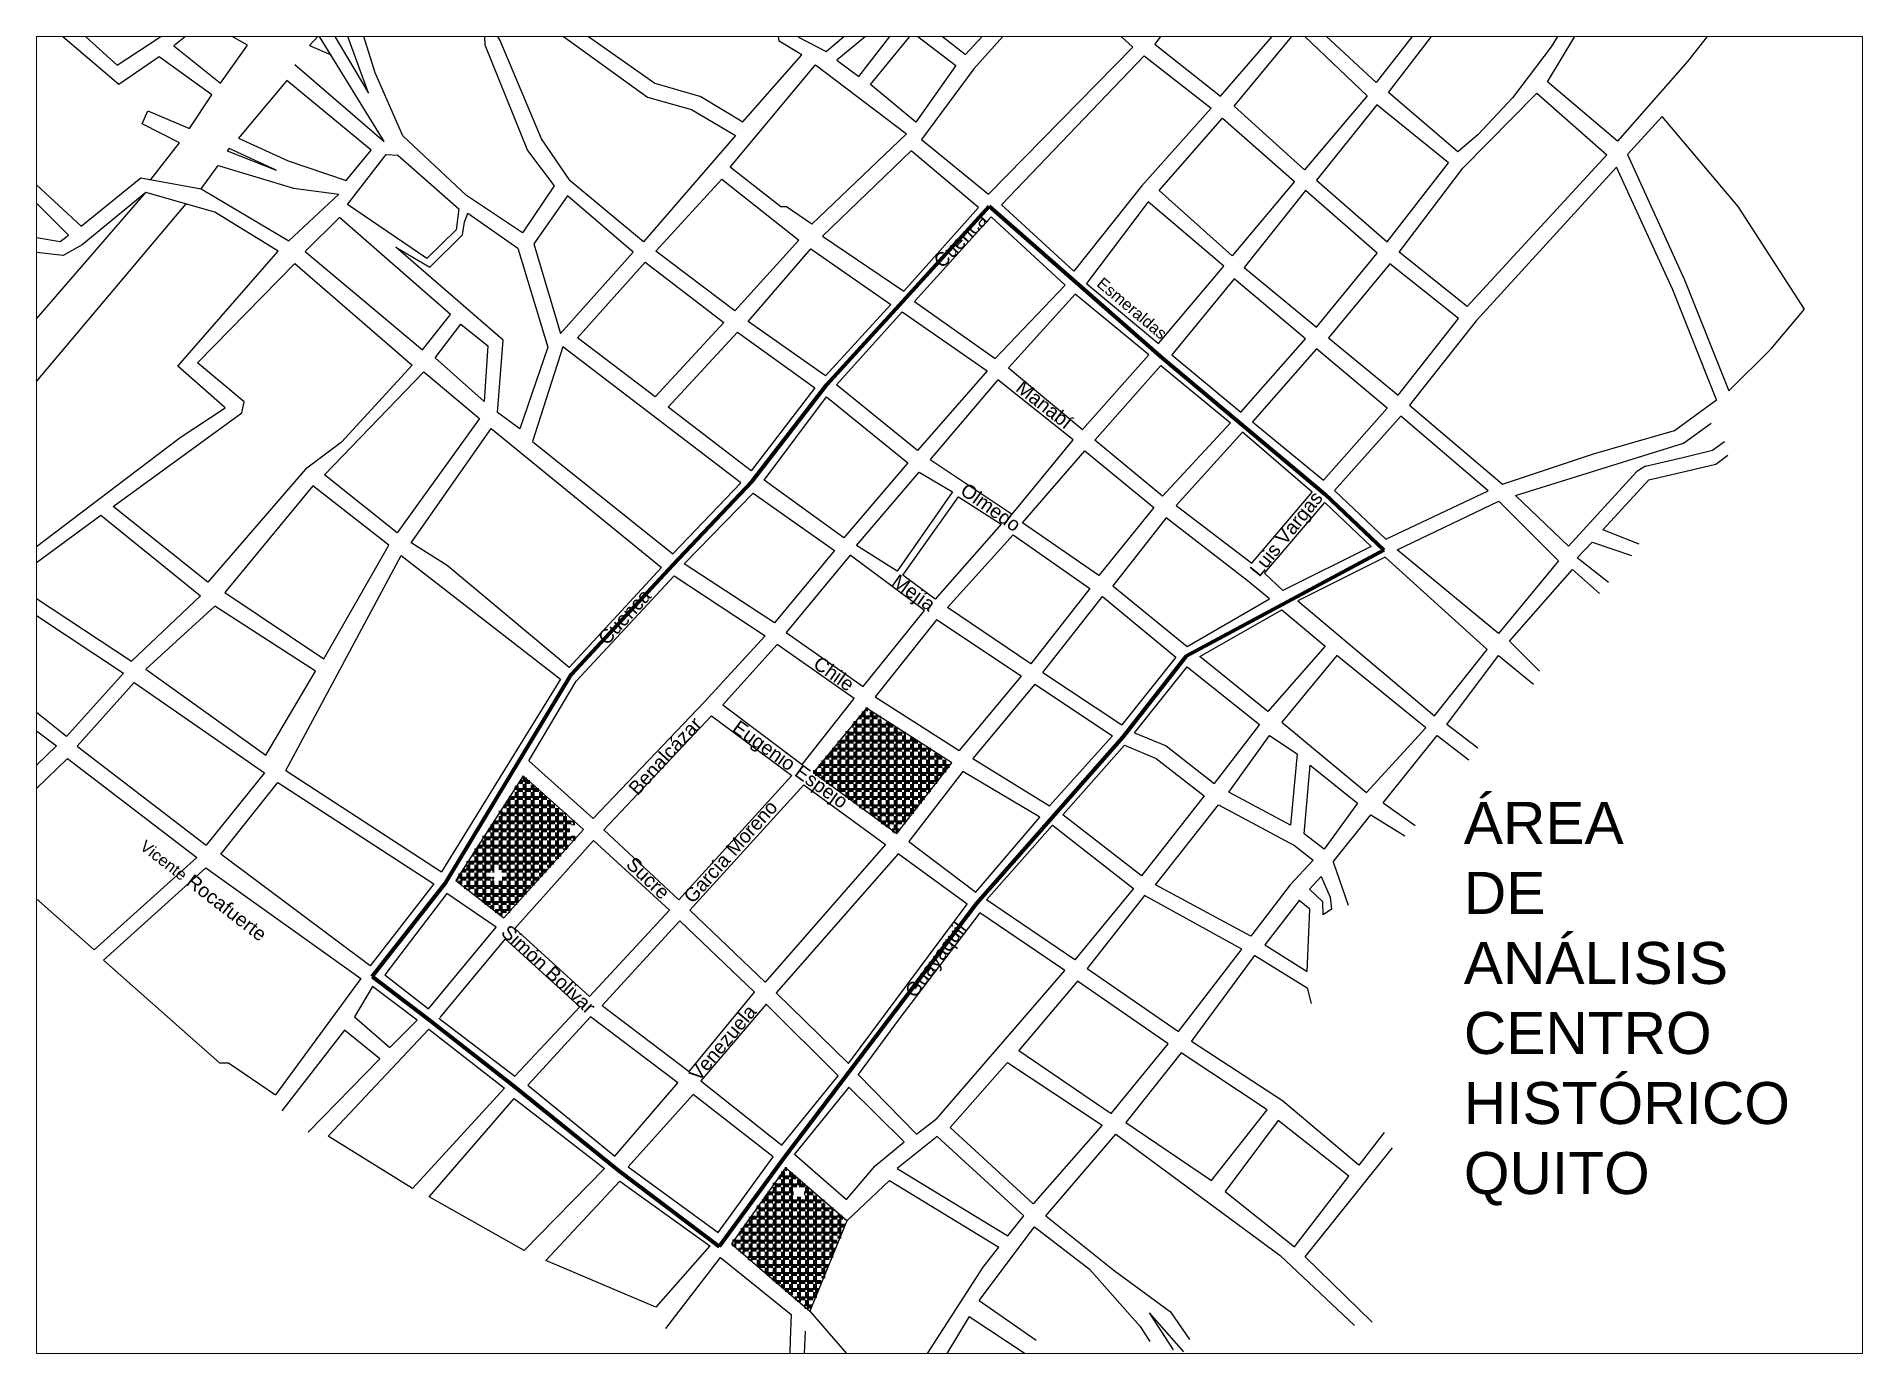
# Paper-space layout 'Layout1' of a CAD drawing. Header units: millimetres. Extents: x 26 to 231, y 19 to 168.
# The model-space entities are those that its viewports show. They can reach past a viewport. Long polylines and large blocks are cut down to what shows.
import ezdxf

# ---------------------------------------------------------------- set-up
doc = ezdxf.new("R2010")
doc.units = ezdxf.units.MM
for name, color, linetype in [('calles', 251, 'Continuous'), ('Limite', 80, 'Continuous'), ('Nomb calles', 7, 'Continuous')]:
    doc.layers.add(name, color=color, linetype=linetype)
doc.styles.get("Standard").update_dxf_attribs({"font": 'arial.ttf'})
pattern_1 = [(0, (0, 0), (0, 6.985), [5.08, -1.905]), (90, (0, 0), (-6.985, 4e-16), [5.08, -1.905])]

msp = doc.modelspace()

# ---------------------------------------------------------------- hatches: boundary and pattern name
at = {"layer": 'calles', "lineweight": 200}
h = msp.add_hatch(dxfattribs=at)
h.set_pattern_fill('ANGLE', color=3)
h.set_pattern_definition(pattern_1)
h.paths.add_polyline_path([(1068.1, 875.5), (994.2, 922.9), (948.3, 867.3), (1020.4, 814.3)])
h = msp.add_hatch(dxfattribs=at)
h.set_pattern_fill('ANGLE', color=256)
h.set_pattern_definition(pattern_1)
h.paths.add_polyline_path([(744.3, 812.4, -0.53972), (737.3, 817, -0.647754), (745.6, 820.8), (697, 864.3), (638.8, 773.8), (680.3, 741.5)])
h.paths.add_polyline_path([(680.1, 778.6, -1), (670.1, 778.6, -1)], flags=16)
h.paths.add_polyline_path([(736.9, 823.5), (767.2, 823.5), (767.2, 828.6), (736.9, 828.6)], flags=9)
h.paths.add_polyline_path([(667.1, 784.3), (699.4, 784.3), (699.4, 789.5), (667.1, 789.5)], flags=24)
h = msp.add_hatch(dxfattribs=at)
h.set_pattern_fill('ANGLE', color=256)
h.set_pattern_definition(pattern_1)
h.paths.add_polyline_path([(977.2, 479), (924.2, 524.9), (877.4, 459.1), (945.3, 400.8)])
h.paths.add_polyline_path([(930.7, 504.9, -1), (940.7, 504.9, -1)], flags=16)
h.paths.add_polyline_path([(927.7, 510.7), (962, 510.7), (962, 515.8), (927.7, 515.8)], flags=24)

# ---------------------------------------------------------------- linework, layer by layer
at = {"layer": 'calles'}
for p, q in [((1139.8, 1606.2), (1054.9, 1508.8)), ((1652, 1602.7), (1587.2, 1495.8)), ((1079.9, 1489.2), (1166.3, 1581.3)), ((1233.6, 1506.1), (1291.2, 1582)), ((1583.9, 1465.3), (1662.7, 1595.8)), ((1158.5, 1555.5), (1087.2, 1476.8)), ((1224.9, 1495.4), (1158.5, 1555.5)), ((1168.4, 1563.9), (1233.6, 1506.1)), ((469.3, 1505.8), (498.6, 1542.8)), ((685.2, 1538.4), (804.7, 1452)), ((696.3, 1544.9), (811.1, 1464.3)), ((959.3, 1491.8), (1015.3, 1538.8)), ((1277.2, 1544.4), (1244, 1498.1)), ((1757, 1548.9), (1705.1, 1482.9)), ((381.6, 1503.4), (418.3, 1533.5)), ((421.2, 1518.2), (394.4, 1496.5)), ((418.3, 1533.5), (469.3, 1505.8)), ((458.2, 1497.2), (421.2, 1518.2)), ((545, 1505.3), (541.6, 1532)), ((568.8, 1473.3), (554.8, 1518.1)), ((1015.9, 1523.5), (968.7, 1484.1)), ((1300.7, 1453.1), (1358.2, 1519.1)), ((1435.6, 1464.9), (1376.3, 1519.8)), ((1477.9, 1518.9), (1435.6, 1464.9)), ((347, 1463.1), (298.5, 1504.5)), ((303.7, 1517.4), (345.5, 1479.9)), ((345.5, 1479.9), (381.6, 1503.4)), ((520.2, 1505.6), (512.1, 1496.8)), ((576.7, 1413.8), (520.2, 1505.6)), ((527.9, 1514.8), (563.2, 1455.5)), ((563.2, 1455.5), (545, 1505.3)), ((671, 1510.6), (663.5, 1507)), ((663.5, 1507), (663.7, 1497.5)), ((676.8, 1501.8), (671, 1510.6)), ((918.6, 1500.7), (916.6, 1513.5)), ((935.6, 1514.3), (935.3, 1504)), ((935.3, 1504), (959.3, 1491.8)), ((987.6, 1470.1), (1023.9, 1516.6)), ((997.8, 1463), (1034.4, 1508)), ((1034.4, 1508), (1071.7, 1479.6)), ((1054.9, 1508.8), (1079.9, 1489.2)), ((1312.7, 1444.2), (1367.5, 1510.7)), ((1367.5, 1510.7), (1427.7, 1453.4)), ((1446.2, 1456.2), (1490, 1513.1)), ((381.7, 1487.1), (347, 1463.1)), ((427.5, 1454), (381.7, 1487.1)), ((394.4, 1496.5), (434.9, 1464.3)), ((434.9, 1464.3), (458.2, 1497.2)), ((512.1, 1496.8), (530.6, 1488.7)), ((663.7, 1497.5), (700.8, 1405.9)), ((712.9, 1415.9), (676.8, 1501.8)), ((887.1, 1430.8), (938.4, 1488.7)), ((938.4, 1488.7), (918.6, 1500.7)), ((1099.9, 1368.1), (1224.9, 1495.4)), ((1111.2, 1358.8), (1234.6, 1488)), ((1234.6, 1488), (1292.6, 1442.7)), ((1244, 1498.1), (1300.7, 1453.1)), ((1587.2, 1495.8), (1553.7, 1451.4)), ((499.2, 1480.4), (576.7, 1413.8)), ((592.7, 1418.6), (568.8, 1473.3)), ((876.2, 1391.6), (950.1, 1480.2)), ((950.1, 1480.2), (1029, 1420.5)), ((968.7, 1484.1), (987.6, 1470.1)), ((1071.7, 1479.6), (1036.9, 1430.6)), ((1087.2, 1476.8), (1042, 1415.6)), ((1705.1, 1482.9), (1644.6, 1413.9)), ((492.4, 1466.6), (450.4, 1416.7)), ((565.4, 1406.1), (492.4, 1466.6)), ((811.1, 1464.3), (850.8, 1452.6)), ((1036.9, 1430.6), (997.8, 1463)), ((1506.3, 1404.8), (1446.2, 1456.2)), ((1510.5, 1390.7), (1574.7, 1455.6)), ((1574.7, 1455.6), (1635.3, 1402.2)), ((1644.6, 1413.9), (1583.9, 1465.3)), ((367, 1428.9), (372.1, 1440.4)), ((372.1, 1440.4), (408.2, 1425.1)), ((408.2, 1425.1), (427.5, 1454)), ((804.7, 1452), (842.8, 1441.3)), ((842.8, 1441.3), (880.8, 1419)), ((850.8, 1452.6), (887.1, 1430.8)), ((1292.6, 1442.7), (1232.4, 1375.1)), ((1373.5, 1389.2), (1312.7, 1444.2)), ((1427.7, 1453.4), (1373.5, 1389.2)), ((1436.1, 1445.6), (1384, 1380.2)), ((1498.3, 1395.3), (1436.1, 1445.6)), ((1553.7, 1451.4), (1523.5, 1419.5)), ((399.5, 1412.6), (367, 1428.9)), ((1247.8, 1371.3), (1302.4, 1433.9)), ((1302.4, 1433.9), (1364.9, 1379.2)), ((1683.2, 1435.3), (1653.1, 1402.5)), ((1749.1, 1357.5), (1683.2, 1435.3)), ((374.6, 1380.8), (399.5, 1412.6)), ((442.5, 1407.7), (440.6, 1405.7)), ((483.1, 1388.8), (442.5, 1407.7)), ((450.4, 1416.7), (493.6, 1397.1)), ((647.9, 1367), (592.7, 1418.6)), ((737.6, 1379.7), (712.9, 1415.9)), ((880.8, 1419), (801.3, 1326.8)), ((1029, 1420.5), (946.9, 1342.1)), ((1042, 1415.6), (1099.9, 1368.1)), ((1523.5, 1419.5), (1506.3, 1404.8)), ((314.2, 1340.4), (256.1, 1394.3)), ((418.3, 1372.8), (432.9, 1392.8)), ((432.9, 1392.8), (498.1, 1373.3)), ((440.6, 1405.7), (483.1, 1388.8)), ((493.6, 1397.1), (543.7, 1379.9)), ((543.7, 1379.9), (565.4, 1406.1)), ((544.9, 1359.1), (578.5, 1402.6)), ((578.5, 1402.6), (588.5, 1401.9)), ((588.5, 1401.9), (641.4, 1355.4)), ((700.8, 1405.9), (723.7, 1375.2)), ((920, 1357.2), (876.2, 1391.6)), ((1032.9, 1405.5), (956.1, 1331.6)), ((1091.3, 1356.7), (1032.9, 1405.5)), ((1445.2, 1326.7), (1498.3, 1395.3)), ((1635.3, 1402.2), (1514.4, 1270.7)), ((1643.6, 1391.4), (1522.1, 1258.5)), ((1692.4, 1285.3), (1643.6, 1391.4)), ((1653.1, 1402.5), (1702.7, 1293.9)), ((303.2, 1332.6), (247.6, 1388.2)), ((314.2, 1340.4), (366, 1382.4)), ((366, 1382.4), (418.3, 1372.8)), ((801.3, 1326.8), (737.6, 1379.7)), ((812, 1318.8), (869.1, 1381)), ((869.1, 1381), (935.6, 1328.2)), ((1364.9, 1379.2), (1310.9, 1314.6)), ((1384, 1380.2), (1445.2, 1326.7)), ((1455.5, 1318), (1510.5, 1390.7)), ((240, 1219), (370.3, 1369.6)), ((370.3, 1369.6), (315.1, 1324.3)), ((429.9, 1352.6), (370.3, 1369.6)), ((418.3, 1372.8), (494, 1327.8)), ((537.3, 1368.1), (494, 1327.8)), ((498.1, 1373.3), (537.3, 1368.1)), ((696.5, 1334.5), (647.9, 1367)), ((723.7, 1375.2), (696.5, 1334.5)), ((735.5, 1366.7), (706.3, 1325.1)), ((792.1, 1318), (735.5, 1366.7)), ((1232.4, 1375.1), (1173.9, 1301.4)), ((1238.3, 1361.6), (1184.7, 1290.8)), ((1303.8, 1305.7), (1238.3, 1361.6)), ((1310.9, 1314.6), (1247.8, 1371.3)), ((1374.4, 1371.4), (1321.4, 1304.5)), ((1436.4, 1317), (1374.4, 1371.4)), ((158.1, 1066.6), (405.2, 1359.6)), ((484.9, 1318.8), (429.9, 1352.6)), ((538, 1347.8), (508.3, 1318.5)), ((634, 1263.9), (538, 1347.8)), ((613.6, 1312.3), (544.9, 1359.1)), ((641.4, 1355.4), (638.9, 1337.3)), ((644.6, 1332.8), (646.1, 1343.9)), ((646.1, 1343.9), (649.1, 1351.6)), ((649.1, 1351.6), (692.4, 1321.4)), ((925.1, 1357.2), (920, 1357.2)), ((946.9, 1342.1), (925.1, 1357.2)), ((1026.7, 1284), (1091.3, 1356.7)), ((1102.3, 1348.6), (1035.8, 1275.2)), ((1166.2, 1289.2), (1102.3, 1348.6)), ((1173.9, 1301.4), (1111.2, 1358.8)), ((1806.4, 1268.6), (1749.1, 1357.5)), ((253.8, 1334), (296.1, 1327.2)), ((296.1, 1327.2), (303.2, 1332.6)), ((638.9, 1337.3), (613.6, 1312.3)), ((616.1, 1304.8), (644.6, 1332.8)), ((935.6, 1328.2), (880.2, 1267.1)), ((956.1, 1331.6), (1026.7, 1284)), ((298.7, 1314.9), (246.4, 1320.7)), ((315.1, 1324.3), (298.7, 1314.9)), ((398.1, 1219.2), (484.9, 1318.8)), ((508.3, 1318.5), (609.9, 1233.4)), ((679.6, 1241.7), (586.6, 1322.3)), ((586.6, 1322.3), (616.1, 1304.8)), ((692.4, 1321.4), (718.4, 1235.5)), ((706.3, 1325.1), (729.3, 1247.5)), ((729.3, 1247.5), (792.1, 1318)), ((880.2, 1267.1), (812, 1318.8)), ((891.8, 1257.9), (946, 1320.9)), ((946, 1320.9), (1015.3, 1272.7)), ((1383.9, 1252.8), (1436.4, 1317)), ((1514.4, 1270.7), (1455.5, 1318)), ((415.1, 1222), (499.4, 1308.2)), ((499.4, 1308.2), (600.8, 1220.1)), ((743.9, 1243.7), (802.7, 1309.1)), ((802.7, 1309.1), (870.8, 1256.9)), ((1247.2, 1238.7), (1303.8, 1305.7)), ((1321.4, 1304.5), (1383.9, 1252.8)), ((1447.4, 1307.9), (1394.2, 1243.8)), ((1507, 1260.3), (1447.4, 1307.9)), ((1105.8, 1225.8), (1166.2, 1289.2)), ((1175, 1281.4), (1117.2, 1217.8)), ((1238.8, 1229.1), (1175, 1281.4)), ((1184.7, 1290.8), (1247.2, 1238.7)), ((1312.5, 1294.8), (1258.7, 1229)), ((1374.4, 1242.9), (1312.5, 1294.8)), ((1730.4, 1190.1), (1692.4, 1285.3)), ((1702.7, 1293.9), (1741, 1197.8)), ((1015.3, 1272.7), (958.8, 1210.8)), ((968.2, 1203.1), (1025.1, 1266.2)), ((1025.1, 1266.2), (1098.7, 1215.2)), ((1035.8, 1275.2), (1105.8, 1225.8)), ((1777.7, 1234.3), (1806.4, 1268.6)), ((609.9, 1233.4), (634, 1263.9)), ((620.9, 1226.3), (642.9, 1255.5)), ((642.9, 1255.5), (666.3, 1236.9)), ((870.8, 1256.9), (811.3, 1192.7)), ((958.8, 1210.8), (891.8, 1257.9)), ((1454.5, 1194), (1507, 1260.3)), ((1522.1, 1258.5), (1464.5, 1185.3)), ((666.3, 1236.9), (663.1, 1188.7)), ((674.9, 1179.1), (679.6, 1241.7)), ((718.4, 1235.5), (694, 1164.8)), ((731.4, 1235.8), (705.2, 1153.9)), ((885.5, 1118.1), (731.4, 1235.8)), ((811.3, 1192.7), (743.9, 1243.7)), ((822.5, 1183.7), (882.5, 1248.7)), ((882.5, 1248.7), (949.6, 1200.3)), ((1318.3, 1179.2), (1374.4, 1242.9)), ((1384, 1234.2), (1328.6, 1170.9)), ((1445.1, 1182.9), (1384, 1234.2)), ((1394.2, 1243.8), (1454.5, 1194)), ((1741, 1197.8), (1777.7, 1234.3)), ((438.9, 1183), (398.1, 1219.2)), ((455.4, 1188.2), (415.1, 1222)), ((600.8, 1220.1), (539.6, 1153.4)), ((663.1, 1188.7), (620.9, 1226.3)), ((1117.2, 1217.8), (1181.3, 1164.4)), ((1181.3, 1164.4), (1238.8, 1229.1)), ((1192, 1155), (1249.2, 1219.8)), ((1249.2, 1219.8), (1309.5, 1170.1)), ((1258.7, 1229), (1318.3, 1179.2)), ((525, 1125), (611, 1214.3)), ((611, 1214.3), (659.1, 1173.9)), ((1038.5, 1146), (968.2, 1203.1)), ((1098.7, 1215.2), (1038.5, 1146)), ((1108, 1207.4), (1049.4, 1138.4)), ((1173.2, 1155.4), (1108, 1207.4)), ((453.4, 1178.7), (455.4, 1188.2)), ((949.6, 1200.3), (894.4, 1128.5)), ((905.8, 1120.4), (959.6, 1192.7)), ((959.6, 1192.7), (1030, 1135.5)), ((1693.9, 1163.5), (1730.4, 1190.1)), ((342.1, 1097.5), (453.4, 1178.7)), ((400, 1157.4), (438.9, 1183)), ((659.1, 1173.9), (587.8, 1074.7)), ((694, 1164.8), (674.9, 1179.1)), ((894.4, 1128.5), (822.5, 1183.7)), ((1309.5, 1170.1), (1250.6, 1106.6)), ((1328.6, 1170.9), (1390.1, 1120.3)), ((1390.1, 1120.3), (1445.1, 1182.9)), ((1457, 1175.8), (1399.6, 1111.6)), ((1532.5, 1111.1), (1457, 1175.8)), ((1464.5, 1185.3), (1545, 1117)), ((353.4, 1122.2), (400, 1157.4)), ((599.9, 1066.3), (669.2, 1165.1)), ((669.2, 1165.1), (816.8, 1044.9)), ((1120.3, 1090.9), (1173.2, 1155.4)), ((1250.6, 1106.6), (1192, 1155)), ((1319.7, 1161.9), (1262.3, 1098.5)), ((1380.1, 1110), (1319.7, 1161.9)), ((1623.9, 1143.2), (1693.9, 1163.5)), ((1701.7, 1152.5), (1725.6, 1169.8)), ((539.6, 1153.4), (508.6, 1129.9)), ((705.2, 1153.9), (826.6, 1056.7)), ((1049.4, 1138.4), (1120.3, 1090.9)), ((1129.4, 1083.4), (1183.2, 1145.7)), ((1183.2, 1145.7), (1243, 1096.7)), ((1545, 1117), (1623.9, 1143.2)), ((1556.2, 1107.2), (1701.7, 1152.5)), ((1668.7, 1132.6), (1701.2, 1140.2)), ((1701.2, 1140.2), (1726.7, 1146.3)), ((1726.7, 1146.3), (1737.3, 1154)), ((1729.6, 1134.4), (1740.2, 1142)), ((508.6, 1129.9), (424, 1032.2)), ((587.8, 1074.7), (525, 1125)), ((1030, 1135.5), (974.6, 1070.6)), ((985.6, 1063.9), (1039.9, 1127.5)), ((1039.9, 1127.5), (1068.7, 1110.3)), ((1661.2, 1127.9), (1602, 1063.4)), ((1668.7, 1132.6), (1661.2, 1127.9)), ((1671.6, 1120.6), (1704.1, 1128.3)), ((1704.1, 1128.3), (1729.6, 1134.4)), ((243, 1038.1), (353.4, 1122.2)), ((514.9, 1115.5), (438.8, 1023)), ((580.6, 1064.2), (514.9, 1115.5)), ((826.6, 1056.7), (885.5, 1118.1)), ((836.3, 1047.9), (896.1, 1109.3)), ((896.1, 1109.3), (966.6, 1059.5)), ((974.6, 1070.6), (905.8, 1120.4)), ((1068.7, 1110.3), (1020.7, 1041.6)), ((1328, 1048.5), (1380.1, 1110)), ((1399.6, 1111.6), (1443.9, 1069.2)), ((1443.9, 1069.2), (1532.5, 1111.1)), ((1602, 1063.4), (1556.2, 1107.2)), ((1631.8, 1077.5), (1671.6, 1120.6)), ((424, 1032.2), (342.1, 1097.5)), ((1025.7, 1038.1), (1073.8, 1106)), ((1073.8, 1106), (1111, 1082.2)), ((1243, 1096.7), (1195.4, 1038)), ((1262.3, 1098.5), (1328, 1048.5)), ((1338.8, 1039.9), (1391, 1101)), ((1391, 1101), (1431.2, 1062.9)), ((1453.7, 1060.1), (1541.8, 1102.3)), ((1541.8, 1102.3), (1593.4, 1050.5)), ((253.3, 1032.5), (331.3, 1090.2)), ((331.3, 1090.2), (417.7, 1020.3)), ((1111, 1082.2), (1053.6, 1017.3)), ((1195.4, 1038), (1129.4, 1083.4)), ((1253.7, 1087.9), (1207.6, 1028.8)), ((1324, 1033.4), (1253.7, 1087.9)), ((1663.4, 1065), (1631.8, 1077.5)), ((524.4, 965.7), (580.6, 1064.2)), ((631.1, 1046.5), (599.9, 1066.3)), ((966.6, 1059.5), (914.5, 996.8)), ((1020.7, 1041.6), (985.6, 1063.9)), ((1064.3, 1010.1), (1121.2, 1073.2)), ((1121.2, 1073.2), (1187.6, 1026.6)), ((1431.2, 1062.9), (1354.9, 1024.8)), ((1541.5, 987.5), (1453.7, 1060.1)), ((1609.7, 1053.3), (1622.7, 1066.6)), ((1622.7, 1066.6), (1656.6, 1055.1)), ((491.4, 869), (591.3, 1055.2)), ((591.3, 1055.2), (729.3, 948.1)), ((736.7, 958.3), (631.1, 1046.5)), ((816.8, 1044.9), (736.7, 958.3)), ((914.5, 996.8), (836.3, 1047.9)), ((980.1, 1055.6), (924.8, 988.5)), ((1044.5, 1007.5), (980.1, 1055.6)), ((1443.4, 1053.7), (1367.7, 1015.9)), ((1531.7, 973.9), (1443.4, 1053.7)), ((1593.4, 1050.5), (1541.5, 987.5)), ((1636.8, 1031.9), (1609.7, 1053.3)), ((253.3, 1032.5), (357.8, 963.7)), ((743, 946.4), (827.7, 1037.6)), ((827.7, 1037.6), (906.4, 985.6)), ((1053.6, 1017.3), (1025.7, 1038.1)), ((1207.6, 1028.8), (1271.8, 976.5)), ((1343.1, 1017.6), (1324, 1033.4)), ((1354.9, 1024.8), (1338.8, 1039.9)), ((1551.1, 980.9), (1605.5, 1043.1)), ((1605.5, 1043.1), (1629, 1022.3)), ((246.6, 1022.2), (351, 953.4)), ((417.7, 1020.3), (357.8, 963.7)), ((438.8, 1023), (524.4, 965.7)), ((1187.6, 1026.6), (1136.5, 961.4)), ((1146.9, 954), (1198.6, 1019.6)), ((1198.6, 1019.6), (1262.1, 967.1)), ((1271.8, 976.5), (1343.1, 1017.6)), ((1367.7, 1015.9), (1486.1, 916.3)), ((429.9, 1011.3), (370.4, 956.7)), ((517.3, 954.9), (429.9, 1011.3)), ((991.4, 941.7), (1044.5, 1007.5)), ((1054.8, 999.4), (1001.8, 932.8)), ((1128.1, 950.6), (1054.8, 999.4)), ((1136.5, 961.4), (1064.3, 1010.1)), ((1283, 967.6), (1353.8, 1008.2)), ((1353.8, 1008.2), (1391.5, 976.8)), ((906.4, 985.6), (853.7, 928.3)), ((924.8, 988.5), (991.4, 941.7)), ((1577.1, 954.9), (1551.1, 980.9)), ((186.2, 971.4), (292.9, 890.3)), ((301.6, 898.4), (203.7, 976.7)), ((916.8, 978), (869.9, 925.8)), ((983.5, 931.4), (916.8, 978)), ((1262.1, 967.1), (1215.5, 908.4)), ((1341.8, 920), (1283, 967.6)), ((1391.5, 976.8), (1341.8, 920)), ((1401.4, 968.5), (1353.8, 910.9)), ((1478.5, 906), (1401.4, 968.5)), ((1486.1, 916.3), (1531.7, 973.9)), ((1496.7, 908.9), (1541.6, 968.7)), ((1541.6, 968.7), (1571.9, 943.8)), ((301.6, 898.4), (351, 953.4)), ((370.4, 956.7), (474.2, 882.2)), ((474.2, 882.2), (517.3, 954.9)), ((1128.1, 950.6), (1074.4, 886.3)), ((1146.9, 954), (1215.5, 908.4)), ((1226.3, 901.7), (1271.8, 958.8)), ((1271.8, 958.8), (1334.5, 908.7)), ((310.8, 890.2), (360.1, 945.2)), ((360.1, 945.2), (473.1, 867.1)), ((729.3, 948.1), (626.2, 781.1)), ((702, 877.4), (743, 946.4)), ((1140.1, 943.8), (1086.4, 879.5)), ((1140.1, 943.8), (1207.4, 899.1)), ((853.7, 928.3), (757.5, 827.3)), ((869.9, 925.8), (938.5, 874.2)), ((938.5, 874.2), (983.5, 931.4)), ((994.2, 922.9), (948.3, 867.3)), ((1068.1, 875.5), (994.2, 922.9)), ((1001.8, 932.8), (1074.4, 886.3)), ((766.9, 817.6), (860.2, 916.2)), ((860.2, 916.2), (929.6, 864.7)), ((1226.3, 901.7), (1253.8, 890.3)), ((1334.5, 908.7), (1295.3, 857.8)), ((1353.8, 910.9), (1427.3, 850)), ((1427.3, 850), (1478.5, 906)), ((1523.7, 888.3), (1496.7, 908.9)), ((292.9, 890.3), (212.5, 813.3)), ((310.8, 890.2), (422.6, 804.4)), ((1152.7, 838.5), (1207.4, 899.1)), ((1164.4, 830.7), (1217.7, 890.9)), ((1217.7, 890.9), (1245.2, 879.5)), ((1253.8, 890.3), (1295.3, 857.8)), ((1308, 850.2), (1343.3, 899.3)), ((1343.3, 899.3), (1367.3, 883.4)), ((1441.6, 840.9), (1488.3, 899.4)), ((1488.3, 899.4), (1515.7, 878.2)), ((224, 803.6), (302.5, 879.3)), ((302.5, 879.3), (414.3, 793.6)), ((757.5, 827.3), (702, 877.4)), ((1020.4, 814.3), (1068.1, 875.5)), ((1086.4, 879.5), (1152.7, 838.5)), ((1245.2, 879.5), (1286.7, 847)), ((1367.3, 883.4), (1361.3, 821.7)), ((1373.2, 814.2), (1378.3, 873.5)), ((1378.3, 873.5), (1419.3, 840.8)), ((473.1, 867.1), (422.6, 804.4)), ((435.2, 796.6), (484.7, 858.7)), ((484.7, 858.7), (619.5, 770.8)), ((491.4, 869), (626.2, 781.1)), ((697, 864.3), (638.8, 773.8)), ((749.1, 817.8), (697, 864.3)), ((929.6, 864.7), (831.9, 757.1)), ((841.4, 748), (940, 856.6)), ((940, 856.6), (1010.8, 804.9)), ((948.3, 867.3), (1020.4, 814.3)), ((1077.6, 868.1), (1031, 807.6)), ((1144.4, 828.6), (1077.6, 868.1)), ((1286.7, 847), (1232.4, 777.8)), ((1244.6, 770.1), (1299.1, 839.2)), ((1299.1, 839.2), (1364.8, 803.9)), ((1361.3, 821.7), (1308, 850.2)), ((1419.3, 840.8), (1390.5, 800.8)), ((1441.6, 840.9), (1469.3, 821.5)), ((1088.9, 763.5), (1144.4, 828.6)), ((1232.4, 777.8), (1164.4, 830.7)), ((1398.3, 789.8), (1431, 830.6)), ((1431, 830.6), (1460.3, 812.3)), ((680.3, 741.5), (749.1, 817.8)), ((689.8, 732.2), (757.9, 808.3)), ((757.9, 808.3), (823.8, 748.1)), ((831.9, 757.1), (766.9, 817.6)), ((1031, 807.6), (1088.9, 763.5)), ((1098.2, 756.9), (1155.2, 821.7)), ((1155.2, 821.7), (1225.5, 766.9)), ((1390.5, 800.8), (1373.2, 814.2)), ((325.5, 713.6), (224, 803.6)), ((414.3, 793.6), (325.5, 713.6)), ((564.4, 699.9), (435.2, 796.6)), ((1010.8, 804.9), (906.4, 685.8)), ((1021.7, 796.7), (916.1, 676.3)), ((1081.3, 753.3), (1021.7, 796.7)), ((1381.1, 791.3), (1361.2, 770.1)), ((1364.8, 803.9), (1381.1, 791.3)), ((422.3, 784.7), (333.5, 704.7)), ((422.3, 784.7), (556.5, 688.9)), ((1377.8, 766.3), (1388, 777.1)), ((1388, 777.1), (1395.7, 759.2)), ((1398.3, 789.8), (1411.4, 752.5)), ((619.5, 770.8), (564.4, 699.9)), ((630.8, 762.6), (577.3, 692)), ((673.7, 733.3), (630.8, 762.6)), ((638.8, 773.8), (680.3, 741.5)), ((1225.5, 766.9), (1174.6, 705)), ((1234.9, 760.7), (1185.3, 697.6)), ((1319.3, 714.2), (1234.9, 760.7)), ((1327, 725.6), (1244.6, 770.1)), ((1361.2, 770.1), (1327, 725.6)), ((1389.5, 755.3), (1377.8, 766.3)), ((1395.7, 759.2), (1397, 749)), ((823.8, 748.1), (754.5, 673.2)), ((906.4, 685.8), (841.4, 748)), ((978.6, 615.3), (1081.3, 753.3)), ((1092.3, 745.7), (1022.5, 653.9)), ((1165.9, 695.9), (1092.3, 745.7)), ((1174.6, 705), (1098.2, 756.9)), ((1369, 756.4), (1339.3, 718)), ((1378.1, 748.8), (1369, 756.4)), ((1375.7, 694.9), (1378.1, 748.8)), ((1389.7, 744.1), (1389.5, 755.3)), ((1397, 749), (1389.7, 744.1)), ((615.1, 662.7), (673.7, 733.3)), ((754.4, 673.3), (689.8, 732.2)), ((832.7, 738.7), (765.4, 665.6)), ((897.3, 676.9), (832.7, 738.7)), ((681.5, 723.1), (624.8, 655.2)), ((746.1, 664.2), (681.5, 723.1)), ((1264.5, 642.9), (1319.3, 714.2)), ((1339.3, 718), (1375.7, 694.9)), ((333.5, 704.7), (434, 615.7)), ((1055.5, 567.8), (1165.9, 695.9)), ((1185.3, 697.6), (1264.5, 642.9)), ((1275.6, 634.3), (1330.6, 708.7)), ((1330.6, 708.7), (1375.9, 680.8)), ((556.5, 688.9), (482.6, 588)), ((566.6, 682), (550.8, 655.6)), ((605.1, 652.7), (566.6, 682)), ((577.3, 692), (615.1, 662.7)), ((1176.9, 686.6), (1126.2, 626.5)), ((1255.5, 632.4), (1176.9, 686.6)), ((1375.9, 680.8), (1379.3, 667.1)), ((689.7, 604.3), (746.1, 664.2)), ((765.4, 665.6), (840.8, 608.2)), ((840.8, 608.2), (897.3, 676.9)), ((907.4, 666.7), (850.7, 600.1)), ((969.6, 604.6), (907.4, 666.7)), ((916.1, 676.3), (978.6, 615.3)), ((550.8, 655.6), (581.6, 629.2)), ((581.6, 629.2), (605.1, 652.7)), ((624.1, 654.4), (689.7, 604.3)), ((755.4, 655.7), (701.1, 596.5)), ((830.9, 598.5), (755.4, 655.7)), ((1022.5, 653.9), (987.2, 605.6)), ((542.3, 644.2), (488, 574.3)), ((528.2, 552.2), (615.2, 644.9)), ((573, 619.2), (542.3, 644.2)), ((615.2, 644.9), (680.8, 593.9)), ((1354.6, 582.8), (1275.6, 634.3)), ((510.8, 555.7), (573, 619.2)), ((1126.2, 626.5), (1206.1, 571.8)), ((1206.1, 571.8), (1255.5, 632.4)), ((1266.6, 624.6), (1218.9, 564.1)), ((1341.3, 575.2), (1266.6, 624.6)), ((434, 615.7), (441.9, 615.7)), ((441.9, 615.7), (482.6, 588)), ((921, 544.4), (969.6, 604.6)), ((987.2, 605.6), (1037.7, 554)), ((1066.7, 559.7), (1116.5, 616)), ((1116.5, 616), (1198.2, 561.8)), ((680.8, 593.9), (601.2, 506.9)), ((701.1, 596.5), (776.5, 535)), ((776.5, 535), (830.9, 598.5)), ((844.2, 588.4), (787.9, 525.7)), ((913.4, 534.3), (844.2, 588.4)), ((850.7, 600.1), (921, 544.4)), ((979, 594.7), (931.9, 536.7)), ((1026.9, 547.4), (979, 594.7)), ((615.7, 499.9), (689.1, 584.9)), ((689.1, 584.9), (767.4, 524.4)), ((1293.1, 513.8), (1341.3, 575.2)), ((1420.5, 527.1), (1354.6, 582.8)), ((1037.7, 554), (1055.5, 567.8)), ((1138.7, 493.6), (1066.7, 559.7)), ((1198.2, 561.8), (1138.7, 493.6)), ((1149.6, 483.4), (1210.2, 553.9)), ((1210.2, 553.9), (1352.5, 448.9)), ((1218.9, 564.1), (1293.1, 513.8)), ((1350.7, 565.8), (1304.7, 504.5)), ((1411.8, 517.8), (1350.7, 565.8)), ((1442.5, 555.4), (1420.5, 527.1)), ((601.2, 506.9), (528.2, 552.2)), ((1001.7, 526.5), (1026.9, 547.4)), ((1055.5, 552), (1020.7, 524.4)), ((1130.4, 483.2), (1055.5, 552)), ((1374.2, 447.9), (1449.7, 542.3)), ((767.4, 524.4), (697.8, 453.4)), ((787.9, 525.7), (865.8, 469)), ((865.8, 469), (913.4, 534.3)), ((924.2, 524.9), (877.4, 459.1)), ((977.2, 479), (924.2, 524.9)), ((931.9, 536.7), (976.9, 497.5)), ((976.9, 497.5), (1001.7, 526.5)), ((1020.7, 524.4), (1116.7, 465.9)), ((716.5, 444.7), (780.6, 513.2)), ((780.6, 513.2), (858.7, 457.2)), ((1014.3, 513.9), (977.2, 479)), ((1014.3, 513.9), (1109, 456.2)), ((1364.9, 456.4), (1411.8, 517.8)), ((697.8, 453.4), (615.7, 499.9)), ((1304.7, 504.5), (1364.9, 456.4)), ((977.2, 479), (945.3, 400.8)), ((1116.7, 465.9), (1130.4, 483.2)), ((1149.6, 483.4), (1208.7, 435.9)), ((877.4, 459.1), (945.3, 400.8)), ((1091.7, 410.1), (1139.8, 473.8)), ((1139.8, 473.8), (1187.3, 437.1)), ((811.8, 404.1), (716.5, 444.7)), ((858.7, 457.2), (811.8, 404.1)), ((820.4, 385.6), (867.9, 447.2)), ((867.9, 447.2), (929, 397.9)), ((1095.2, 438.8), (1109, 456.2)), ((1352.5, 448.9), (1416.8, 388.4)), ((1374.2, 447.9), (1432.2, 391.2)), ((1017.1, 317.7), (1095.2, 438.8)), ((1187.3, 437.1), (1231.2, 387.6)), ((1208.7, 435.9), (1257.4, 400.1)), ((929, 397.9), (928.2, 376)), ((945.3, 400.8), (1017.1, 317.7)), ((1083.2, 396), (1028.1, 304.9)), ((1083.2, 396), (1135.3, 361.7)), ((1091.7, 410.1), (1141.3, 375.5)), ((1239, 399.4), (1259.8, 367.3)), ((1239, 399.4), (1268.8, 365.6)), ((1257.4, 400.1), (1273.9, 376.3)), ((941.1, 383.3), (937.8, 289.1)), ((1231.2, 387.6), (1239.7, 374.5)), ((928.2, 376), (924.9, 281.8))]:
    msp.add_line(p, q, dxfattribs=at)
at = {"layer": 'Limite', "lineweight": 200}
for p, q in [((1025.5, 1275.3), (1100.5, 1357.7)), ((1100.5, 1357.7), (1250.6, 1226.2)), ((959.8, 1203.2), (1025.5, 1275.3)), ((1250.6, 1226.2), (1391.1, 1108.3)), ((895.4, 1119.6), (959.8, 1203.2)), ((826.7, 1047), (895.4, 1119.6)), ((1391.1, 1108.3), (1442.3, 1059.9)), ((1442.3, 1059.9), (1271.2, 967.9)), ((738.9, 952.3), (826.7, 1047)), ((1271.2, 967.9), (1216.1, 898)), ((630, 772), (738.9, 952.3)), ((1216.1, 898), (1089.6, 753.7)), ((566.3, 690.6), (630, 772)), ((1089.6, 753.7), (923.2, 534)), ((566.3, 690.6), (614.3, 653.8)), ((614.3, 653.8), (689.7, 594.9)), ((689.7, 594.9), (779.6, 522.7)), ((779.6, 522.7), (866.6, 456.9)), ((923.2, 534), (866.6, 456.9))]:
    msp.add_line(p, q, dxfattribs=at)

# ---------------------------------------------------------------- texts
at = {"layer": 'Nomb calles', "lineweight": 200, "attachment_point": 1}
for s, width, insert, char_height, rotation in [('Cuenca', 27.468, (1051.3, 1311.6), 12, 46.0393), ('Esmeraldas', 23.952, (1199.2, 1296.9), 10, 319.8673), ('Manabí', 23.952, (1130, 1207.8), 12, 321.8324), ('Olmedo', 32.154, (1081.5, 1118.9), 12, 324.4823), ('Luis Vargas', 92.712, (1325.1, 1043.4), 12, 51.0295), ('Mejía', 32.154, (1022, 1039.8), 12, 324.4823), ('Cuenca', 27.468, (760.7, 984.9), 12, 47.3924), ('Chile', 32.154, (954.1, 968.8), 12, 324.4823), ('Benalcázar', 41.391, (787.1, 854.7), 12, 47.5206), ('Eugenio Espejo', 124.259, (884.1, 913.4), 12, 324.4823), ('García Moreno', 111.622, (834.8, 761), 12, 48.2946), ('Vicente {\\H1.2x;Rocafuerte}', 146.746, (371.7, 811), 10, 322.1823), ('Sucre', 32.154, (793.5, 795.3), 12, 316.312), ('Simón Bolivar', 138.413, (685.1, 736.4), 12, 317.1202), ('Guayaquil', 32.154, (1026.7, 678.4), 12, 53.5172), ('Venezuela', 32.154, (839.8, 606.7), 12, 50.0495)]:
    msp.add_mtext_dynamic_manual_height_columns(s, width=width, gutter_width=12.5, heights=[0], dxfattribs=dict(at, insert=insert, char_height=char_height, rotation=rotation))
at = {"layer": 'Nomb calles', "lineweight": 200, "insert": (1511.5, 841.8), "char_height": 36.383, "attachment_point": 1}
msp.add_mtext_dynamic_manual_height_columns('ÁREA DE ANÁLISIS\\PCENTRO HISTÓRICO\\PQUITO', width=70.226, gutter_width=12.5, heights=[0], dxfattribs=at)

psp = doc.layouts.get("Layout1")

# ---------------------------------------------------------------- viewports
at = {"layer": 'calles'}
psp.add_viewport(center=(128.5, 93.66), size=(205.6, 148.316), view_center_point=(1066.14, 934.39), view_height=1140.5456, dxfattribs=at)

doc.saveas('drawing.dxf')
